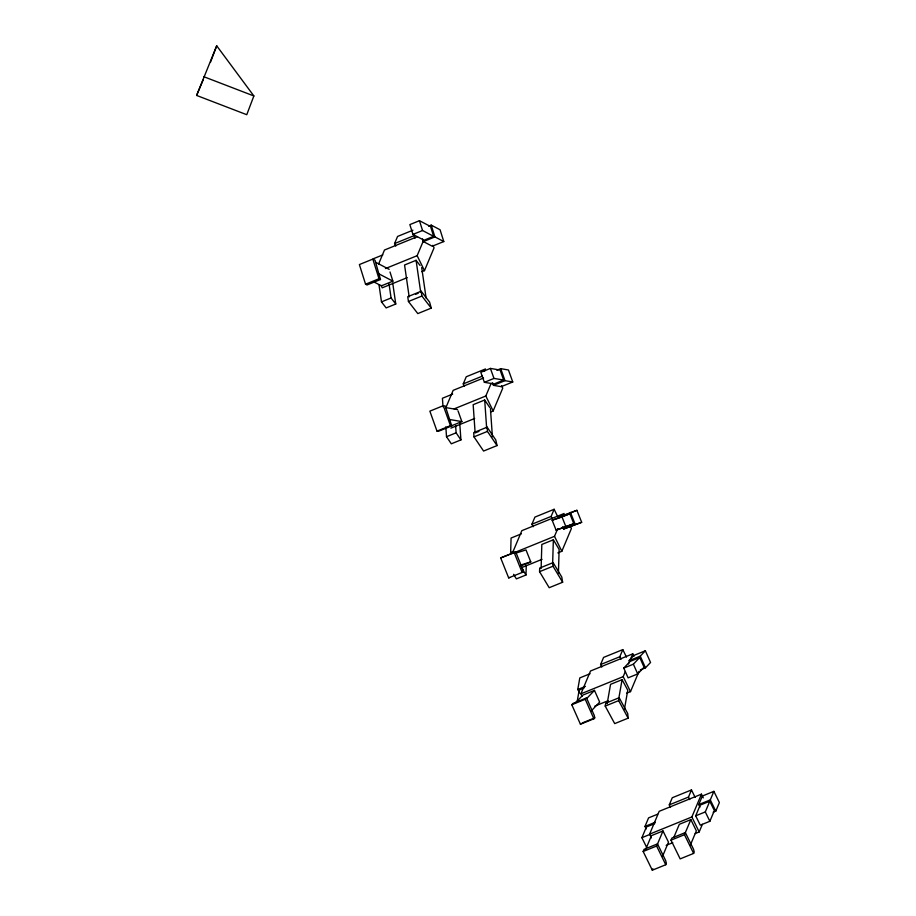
<?xml version="1.0" encoding="UTF-8"?>
<svg xmlns="http://www.w3.org/2000/svg" width="916" height="916" viewBox="0 0 916 916"><rect width="100%" height="100%" fill="white"/><g stroke="black" fill="none" stroke-linecap="round" stroke-linejoin="round"><path stroke-width="1.37" d="M513.624 574.321L516.372 578.889L525.979 574.996L526.265 565.287M539.558 571.687L539.673 568.08L553.115 562.619L561.783 577.034L562.642 582.244L549.188 587.706L539.558 571.687L553.012 566.225L553.115 562.619M541.116 568.493L541.825 544.47L553.356 539.787L559.126 549.394L558.417 573.427M552.634 563.809L553.356 539.787M380.483 279.517L375.045 260.259L372.823 259.102L359.381 264.564L365.553 284.212L367.03 284.979L380.483 279.517L379.006 278.75L372.823 259.102M579.668 693.011L577.767 689.508L579.805 677.909L590.041 673.741M577.126 701.862L579.198 690L584.007 688.042M605.213 706.087L605.728 703.19L619.17 697.729L627.712 713.507L628.147 718.155L614.705 723.617L605.213 706.087L618.666 700.625L619.17 697.729M607.159 703.671L610.548 684.344L622.078 679.661L627.769 690.183L624.38 709.511M618.689 698.988L622.078 679.661M196.619 95.436L216.703 45.8L253.869 95.962L246.759 114.706L196.619 95.436L203.112 79.99M210.543 62.048L216.703 45.8M378.617 263.98L384.48 250.022L417.501 236.614M395.781 246.072L394.567 243.576L397.567 236.442L412.933 230.202M385.453 268.56L417.146 255.679L423.547 240.461M421.829 271.72L424.474 270.644L434.07 247.824L432.844 245.328M445.691 408.101L453.157 390.353L483.534 378.01M464.458 386.392L463.244 383.896L466.244 376.762L485.446 368.965L484.45 371.335M454.13 408.88L485.824 395.998L491.159 383.323M490.507 412.04L493.151 410.975L502.747 388.144L501.521 385.659M533.135 526.723L531.921 524.227L534.921 517.093L554.123 509.285L557.787 516.773M531.921 524.227L551.123 516.418L554.123 509.285M563.031 516.04L564.096 513.51L521.834 530.673L512.239 553.504L554.501 536.329L557.695 528.715M557.867 552.909L561.829 551.295L571.424 528.475L570.199 525.979M582.141 696.32L580.916 693.824L590.511 671.004L632.773 653.829L633.998 656.325M601.812 667.043L600.598 664.547L603.587 657.413L622.8 649.616L626.464 657.093M600.598 664.547L619.8 656.749L622.8 649.616M580.916 693.824L623.178 676.649L625.307 671.577M628.513 663.974L632.773 653.829M626.544 693.229L630.506 691.626L639.036 671.336M646.204 828.934L644.978 826.438L648.574 817.885L657.539 814.244M646.478 847.037L641.898 837.682L646.398 826.988L654.803 823.576M651.425 837.888L649.593 834.155L659.188 811.324L701.45 794.161L703.282 797.893M643.158 851.491L644.051 849.35L657.505 843.888L665.737 860.731L666.356 863.307L665.76 864.738L652.307 870.2L643.158 851.491L656.6 846.029L657.505 843.888M645.471 849.899L651.471 835.632L662.989 830.949L668.485 842.17L662.497 856.437M670.489 807.374L669.275 804.878L672.264 797.744L691.477 789.935L695.141 797.424M657.001 845.216L662.989 830.949M652.307 870.2L652.913 868.769M669.275 804.878L688.477 797.069L691.477 789.935M671.004 840.167L671.909 838.037L685.351 832.564L693.595 849.407L694.213 851.995L693.618 853.414L680.164 858.887L671.004 840.167L684.458 834.705L690.847 819.625L696.343 830.858L690.343 845.125M673.867 837.281L679.328 824.308L690.847 819.625M649.593 834.155L691.855 816.98L701.45 794.161M699.984 807.076L698.771 804.58L702.366 796.027L713.885 791.344L719.381 802.565L715.785 811.129L713.221 812.171M695.691 815.824L700.19 805.13L709.785 801.225L714.365 810.58L709.866 821.286L700.271 825.179L695.691 815.824L705.297 811.931L709.785 801.225M698.771 804.58L710.289 799.897L713.885 791.344M695.221 833.56L699.183 831.946L702.377 824.343M571.79 704.736L573.061 703.396L586.515 697.935L594.301 715.499L594.736 717.892L593.889 718.785L580.446 724.258L571.79 704.736L585.244 699.263L586.515 697.935M575.397 702.984L582.942 695.061L594.473 690.378L599.659 702.091L591.175 711.011M586.927 698.301L594.473 690.378M623.773 668.085L630.139 661.398L639.746 657.493L644.074 667.249L637.708 673.936L628.101 677.84L623.773 668.085L633.38 664.18L639.746 657.493M645.368 650.772L633.838 655.455L628.742 660.814L640.273 656.131L645.368 650.772L650.555 662.486L645.459 667.833L640.341 669.917M580.446 724.258L581.294 723.365M419.459 220.699L409.853 224.603L412.944 234.416L424.039 240.221L433.634 236.317L430.554 226.492L419.459 220.699L422.551 230.523L433.634 236.317M428.642 226.16L431.207 225.118L440.081 229.767L443.779 241.549L432.26 246.232L423.387 241.595L422.562 238.973M412.944 234.416L422.551 230.523M394.567 243.576L413.769 235.767L414.994 238.263M373.808 258.564L382.774 254.923M423.387 241.595L434.905 236.912L443.779 241.549M420.089 265.491L416.082 260.316L404.563 264.999L409.177 296.921M365.553 284.212L379.006 278.75M390.01 271.983L392.884 281.155L381.365 285.838L373.968 281.968M407.299 277.617L382.212 287.819L380.987 285.323M381.48 301.879L391.075 297.975L395.758 304.02L386.151 307.925L381.48 301.879L379.029 284.979M421.2 291.242L407.746 296.715L408.444 301.501L417.799 313.593L431.241 308.12L429.615 302.131L421.2 291.242L421.887 296.04L431.241 308.12M415.578 294.322L418.143 293.28M408.444 301.501L421.887 296.04M490.404 368.415L480.808 372.32L484.381 382.315L494.067 383.964L503.674 380.06L500.102 370.064L490.404 368.415L493.987 378.411L503.674 380.06M463.244 383.896L482.446 376.098M496.861 370.236L500.709 368.667L508.46 369.984L512.754 381.983L501.224 386.666L493.472 385.35L492.51 382.682M452.664 394.098L442.417 398.265L443.012 406.738M484.381 382.315L493.987 378.411M443.31 405.685L429.856 411.147L437.001 431.138L438.295 431.356L451.748 425.894L445.245 406.006L443.31 405.685L450.454 425.677L451.748 425.894M493.472 385.35L504.991 380.667L512.754 381.983M489.728 407.46L484.69 400.006L473.16 404.689L475.141 432.947L478.976 431.379M437.001 431.138L450.454 425.677M450.329 426.272L461.859 421.589L458.046 410.918M450.89 428.138L474.66 418.486M459.729 422.963L460.92 439.909L451.313 443.813L446.516 436.726L456.122 432.821L455.63 425.757M487.14 427.165L473.698 432.627L473.996 436.863L483.579 451.05L497.022 445.588L495.774 439.932L487.14 427.165L487.438 431.402L497.022 445.588M473.996 436.863L487.438 431.402M562.71 526.62L563.661 529.013L581.671 522.292L576.885 510.315L558.875 517.048L565.367 515.01M552.13 520.196L569.844 513.75L573.828 523.723L556.115 530.169L552.13 520.196L560.237 517.654M566.649 514.483L576.885 510.315M561.439 517.162L569.844 513.75M521.33 533.868L511.082 538.035L510.647 552.451L513.212 551.409M556.115 530.169L573.828 523.723M563.661 529.013L581.671 522.292M500.674 557.913L515.742 551.936L522.922 569.889L523.185 572.053L508.655 577.859L500.674 557.913L515.742 551.936M520.54 566.054L530.776 561.897L526.002 549.921L515.181 553.321M522.212 567.393L542.02 559.344M577.767 689.508L585.45 686.382M594.85 706.11L608.052 700.74M582.519 722.861L594.736 717.892M644.978 826.438L655.226 822.282M641.898 837.682L650.303 834.27M666.161 845.365L672.768 842.674M521.318 564.863L530.776 561.897M523.185 572.053L522.097 572.397L514.128 552.44M508.655 577.859L509.731 577.515M445.932 407.62L457.565 409.589M448.932 419.391L461.859 421.589M203.73 76.681L253.869 95.962M375.629 262.274L389.185 269.361M379.327 274.067L392.884 281.155M456.122 432.821L460.92 439.909M553.012 566.225L562.642 582.244M521.845 568.126L525.979 574.996M618.666 700.625L628.147 718.155M710.289 799.897L715.785 811.129M705.297 811.931L709.866 821.286M551.123 516.418L552.348 518.914M619.8 656.749L621.025 659.234M688.477 797.069L689.702 799.565M417.146 255.679L424.474 270.644M485.824 395.998L493.151 410.975M554.501 536.329L561.829 551.295M623.178 676.649L630.506 691.626M691.855 816.98L699.183 831.946M684.458 834.705L693.618 853.414M656.6 846.029L665.76 864.738M640.273 656.131L645.459 667.833M633.38 664.18L637.708 673.936M585.244 699.263L593.889 718.785M570.405 512.365L575.191 524.33M561.737 516.292L565.722 526.265M500.709 368.667L504.991 380.667M431.207 225.118L434.905 236.912M421.692 267.564L426.112 298.112M416.082 260.316L420.707 292.238M392.701 282.895L395.758 304.02M389.037 283.891L391.075 297.975M490.438 408.525L492.407 436.772M484.69 400.006L486.659 428.264M445.829 426.833L446.516 436.726"/></g></svg>
